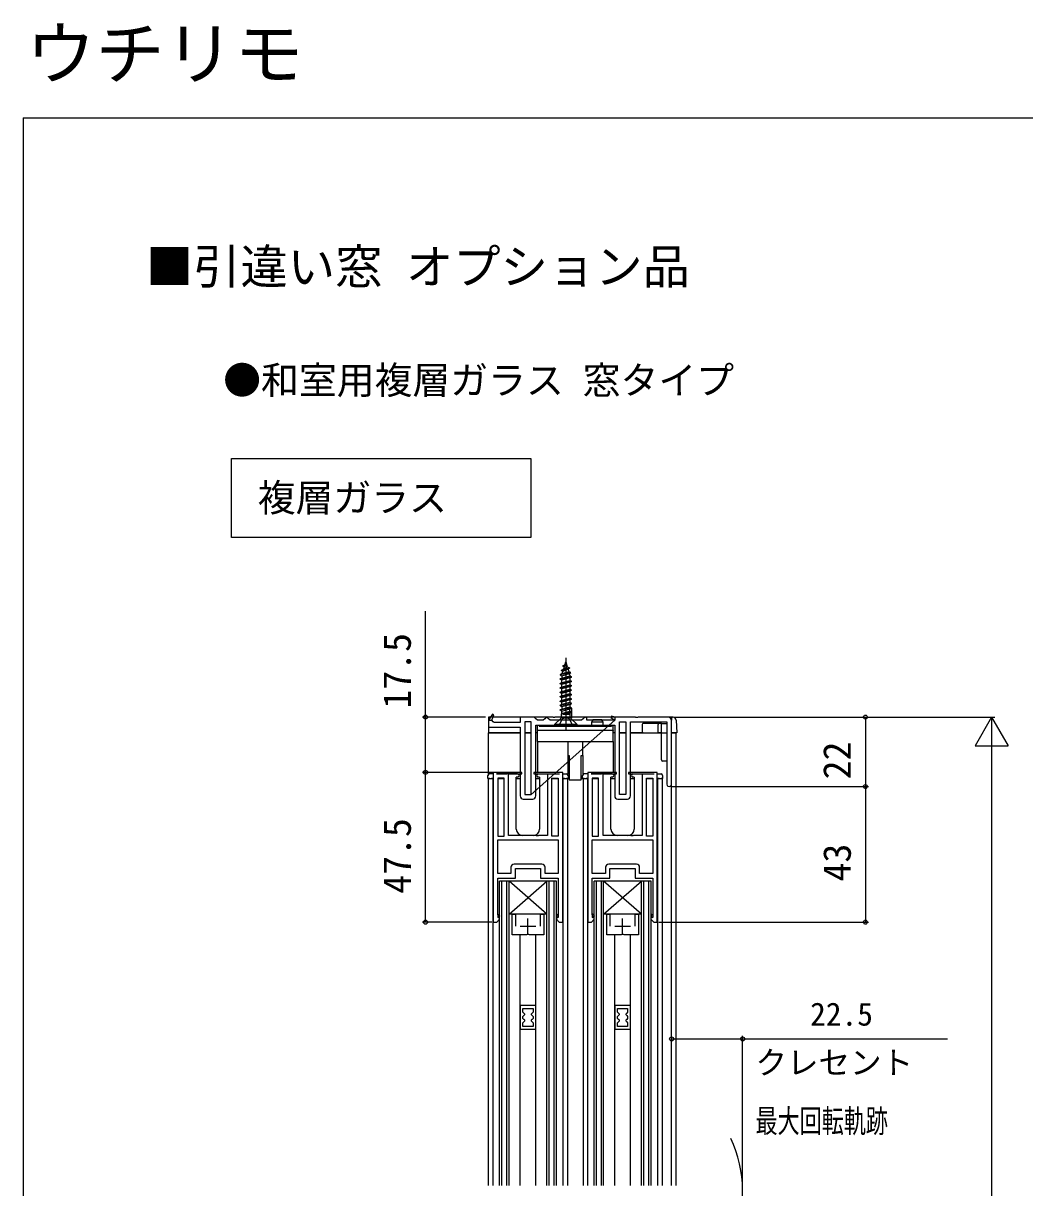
# Model space of a CAD drawing. Units: millimetres, scale not verified. Extents: x -525 to 525, y -782 to 777.
# Drawn here: x -525 to -207.5, y 408.3 to 777.5 of the extents above; entities that cross this region are included whole.
import ezdxf
from ezdxf.enums import TextEntityAlignment as Align

# ---------------------------------------------------------------- set-up
doc = ezdxf.new("R2010")
doc.units = ezdxf.units.MM
doc.header["$LTSCALE"] = 4
for name, color, linetype in [('0-1_USER1', 3, 'Continuous'), ('0-2_YKK_11', 7, 'Continuous'), ('0-3_YKK_12', 2, 'Continuous'), ('0-4_YKK_13', 4, 'Continuous'), ('0-6_YKK_D', 6, 'Continuous'), ('0-7_YKK_ZWAK', 7, 'Continuous')]:
    doc.layers.add(name, color=color, linetype=linetype)
doc.styles.add('ＭＳ ゴシック', font='')
doc.styles.get('ＭＳ ゴシック').set_extended_font_data('MS Gothic')

msp = doc.modelspace()

# ---------------------------------------------------------------- linework, layer by layer
at = {"layer": '0-1_USER1'}
msp.add_lwpolyline([(-459.029, 639.485), (-364.029, 639.485), (-364.029, 614.485), (-459.029, 614.485)], close=True, dxfattribs=at)
at = {"layer": '0-2_YKK_11'}
for p, q in [((-337.47, 557.5), (-337.47, 556.5)), ((-377.47, 556.5), (-376.464, 556.5)), ((-363.97, 533), (-337.47, 556.5)), ((-319.47, 536.25), (-319.47, 556.5)), ((-374.97, 539.5), (-371.67, 539.5)), ((-358.27, 539.5), (-354.97, 539.5)), ((-344.97, 539.5), (-341.67, 539.5)), ((-328.27, 539.5), (-324.97, 539.5)), ((-366.47, 531.5), (-363.47, 531.5)), ((-336.47, 531.5), (-333.47, 531.5)), ((-360.57, 510.9), (-369.37, 510.9)), ((-330.57, 510.9), (-339.37, 510.9)), ((-374.57, 494.859), (-374.57, 494)), ((-355.37, 494.859), (-355.37, 494)), ((-344.57, 494.859), (-344.57, 494)), ((-325.37, 494.859), (-325.37, 494)), ((-367.47, 491.2), (-362.47, 491.2)), ((-364.97, 488.7), (-364.97, 493.7)), ((-337.467, 491.2), (-332.467, 491.2)), ((-334.967, 488.7), (-334.967, 493.7))]:
    msp.add_line(p, q, dxfattribs=at)
for points in [[(-337.47, 557.5), (-338.488, 557.801), (-338.697, 557.369), (-337.47, 556.5), (-346.27, 556.5), (-346.27, 557.5), (-346.97, 557.5), (-347.47, 557), (-347.97, 556.5), (-357.97, 556.5), (-358.47, 557), (-358.97, 557.5), (-359.17, 557.5), (-359.67, 557), (-360.17, 556.5), (-361.97, 556.5), (-362.47, 557), (-362.97, 557.5), (-367.47, 557.5), (-367.47, 555.8), (-375.67, 555.8), (-375.967, 556.062), (-376.464, 556.5), (-376.47, 556.5), (-375.78, 558.177), (-376.216, 558.407), (-377.47, 556.5), (-377.47, 554.3), (-367.47, 554.3), (-367.47, 532.5)], [(-320.47, 557.5), (-330.012, 557.5), (-330.195, 557.38), (-330.745, 557.38), (-330.928, 557.5), (-337.47, 557.5)], [(-362.47, 532.5), (-362.47, 555), (-337.47, 555), (-337.47, 532.5)], [(-332.47, 532.5), (-332.47, 556), (-320.97, 556), (-320.97, 536.25)], [(-374.57, 518.6), (-355.37, 518.6), (-355.37, 507.9), (-359.57, 507.9), (-359.57, 509.9)], [(-370.37, 509.9), (-370.37, 507.9), (-374.57, 507.9), (-374.57, 518.6)], [(-344.57, 518.6), (-325.37, 518.6), (-325.37, 507.9), (-329.57, 507.9), (-329.57, 509.9)], [(-340.37, 509.9), (-340.37, 507.9), (-344.57, 507.9), (-344.57, 518.6)], [(-360.97, 491.2), (-360.97, 495), (-359.97, 495), (-359.97, 488.5), (-364.512, 488.5), (-364.695, 488.62), (-365.245, 488.62), (-365.428, 488.5), (-369.97, 488.5), (-369.97, 495), (-368.97, 495), (-368.97, 491.2)], [(-330.967, 491.2), (-330.967, 495), (-329.967, 495), (-329.967, 488.5), (-334.508, 488.5), (-334.692, 488.62), (-335.242, 488.62), (-335.425, 488.5), (-339.967, 488.5), (-339.967, 495), (-338.967, 495), (-338.967, 491.2)]]:
    msp.add_lwpolyline(points, dxfattribs=at)
for points in [[(-363.97, 533), (-363.97, 556), (-365.97, 556), (-365.97, 533)], [(-335.97, 533), (-335.97, 556), (-333.97, 556), (-333.97, 533)], [(-375.97, 540), (-375.97, 492.5), (-374.87, 492.5), (-373.97, 493.4), (-373.97, 494), (-374.57, 494), (-373.917, 494.465), (-374.323, 495.035), (-374.57, 494.859), (-374.57, 506.5), (-368.97, 506.5), (-368.97, 509.5), (-360.97, 509.5), (-360.97, 506.5), (-355.37, 506.5), (-355.37, 494.859), (-355.617, 495.035), (-356.023, 494.465), (-355.37, 494), (-355.97, 494), (-355.97, 493.4), (-355.07, 492.5), (-353.97, 492.5), (-353.97, 540), (-354.97, 540), (-363.07, 540), (-363.07, 539.5), (-358.77, 539.5), (-358.77, 520), (-361.512, 520), (-361.695, 519.88), (-362.245, 519.88), (-362.429, 520), (-371.17, 520), (-371.17, 539.5), (-366.87, 539.5), (-366.87, 540), (-374.97, 540)], [(-345.97, 540), (-345.97, 492.5), (-344.87, 492.5), (-343.97, 493.4), (-343.97, 494), (-344.57, 494), (-343.917, 494.465), (-344.323, 495.035), (-344.57, 494.859), (-344.57, 506.5), (-338.97, 506.5), (-338.97, 509.5), (-330.97, 509.5), (-330.97, 506.5), (-325.37, 506.5), (-325.37, 494.859), (-325.617, 495.035), (-326.023, 494.465), (-325.37, 494), (-325.97, 494), (-325.97, 493.4), (-325.07, 492.5), (-323.97, 492.5), (-323.97, 540), (-324.97, 540), (-333.07, 540), (-333.07, 539.5), (-328.77, 539.5), (-328.77, 520), (-331.512, 520), (-331.695, 519.88), (-332.245, 519.88), (-332.429, 520), (-341.17, 520), (-341.17, 539.5), (-336.87, 539.5), (-336.87, 540), (-344.97, 540)], [(-372.57, 519.8), (-372.57, 538.1), (-374.57, 538.1), (-374.57, 519.8)], [(-355.37, 538.1), (-355.37, 519.8), (-357.37, 519.8), (-357.37, 538.1)], [(-342.57, 519.8), (-342.57, 538.1), (-344.57, 538.1), (-344.57, 519.8)], [(-325.37, 538.1), (-325.37, 519.8), (-327.37, 519.8), (-327.37, 538.1)], [(-367.47, 466.033), (-367.47, 458.533), (-362.47, 458.533), (-362.47, 466.033)], [(-366.57, 465.133), (-363.37, 465.133), (-363.37, 463.983), (-363.67, 463.683), (-363.97, 463.383), (-363.97, 463.183), (-363.67, 462.883), (-363.37, 462.583), (-363.37, 461.983), (-363.67, 461.683), (-363.97, 461.383), (-363.97, 461.183), (-363.67, 460.883), (-363.37, 460.583), (-363.37, 459.433), (-366.57, 459.433), (-366.57, 460.583), (-366.27, 460.883), (-365.97, 461.183), (-365.97, 461.383), (-366.27, 461.683), (-366.57, 461.983), (-366.57, 462.583), (-366.27, 462.883), (-365.97, 463.183), (-365.97, 463.383), (-366.27, 463.683), (-366.57, 463.983)], [(-337.466, 466.033), (-337.466, 458.533), (-332.466, 458.533), (-332.466, 466.033)], [(-336.566, 465.133), (-333.366, 465.133), (-333.366, 463.983), (-333.666, 463.683), (-333.966, 463.383), (-333.966, 463.183), (-333.666, 462.883), (-333.366, 462.583), (-333.366, 461.983), (-333.666, 461.683), (-333.966, 461.383), (-333.966, 461.183), (-333.666, 460.883), (-333.366, 460.583), (-333.366, 459.433), (-336.566, 459.433), (-336.566, 460.583), (-336.266, 460.883), (-335.966, 461.183), (-335.966, 461.383), (-336.266, 461.683), (-336.566, 461.983), (-336.566, 462.583), (-336.266, 462.883), (-335.966, 463.183), (-335.966, 463.383), (-336.266, 463.683), (-336.566, 463.983)]]:
    msp.add_lwpolyline(points, close=True, dxfattribs=at)
for centre, radius, start, end in [((-320.47, 556.5), 1, 0.00001, 89.99999), ((-320.22, 536.25), 0.75, 179.99999, 0.00001), ((-366.47, 532.5), 1, 180.00001, 269.99999), ((-363.47, 532.5), 1, 270.00001, 359.99999), ((-336.47, 532.5), 1, 180.00001, 269.99999), ((-333.47, 532.5), 1, 270.00001, 359.99999), ((-369.37, 509.9), 1, 90.00001, 179.99999), ((-360.57, 509.9), 1, 0.00001, 89.99999), ((-339.37, 509.9), 1, 90.00001, 179.99999), ((-330.57, 509.9), 1, 0.00001, 89.99999)]:
    msp.add_arc(centre, radius, start, end, dxfattribs=at)
at = {"layer": '0-3_YKK_12'}
for p, q in [((-377.47, 539.4), (-377.47, 552.5)), ((-377.47, 552.5), (-367.47, 552.5)), ((-365.97, 552.5), (-363.97, 552.5)), ((-335.97, 552.5), (-333.97, 552.5)), ((-332.47, 552.5), (-320.97, 552.5)), ((-319.47, 552.5), (-317.97, 552.5)), ((-319.47, 409), (-319.47, 552.5)), ((-317.97, 409), (-317.97, 552.5)), ((-353.87, 539.511), (-353.87, 539.5)), ((-346.056, 539.508), (-346.056, 539.5)), ((-377.67, 538), (-375.97, 538)), ((-377.47, 409), (-377.47, 538)), ((-376.07, 538), (-376.07, 409)), ((-374.37, 538), (-372.77, 538)), ((-368.67, 538), (-367.47, 538)), ((-362.47, 538), (-361.27, 538)), ((-357.17, 538), (-355.57, 538)), ((-353.97, 538), (-351.87, 538)), ((-353.87, 538), (-353.87, 409)), ((-352.47, 538), (-352.47, 409)), ((-348.07, 538), (-345.97, 538)), ((-347.456, 538), (-347.456, 409)), ((-346.056, 538), (-346.056, 409)), ((-344.37, 538), (-342.77, 538)), ((-338.67, 538), (-337.47, 538)), ((-332.47, 538), (-331.27, 538)), ((-327.17, 538), (-325.57, 538)), ((-323.97, 538), (-322.456, 538)), ((-323.87, 538), (-323.87, 409)), ((-322.456, 538), (-322.456, 409)), ((-373.978, 409), (-373.978, 505.5)), ((-355.961, 505.5), (-373.978, 505.5)), ((-373.278, 409), (-373.278, 505.5)), ((-371.678, 409), (-371.678, 505.5)), ((-358.961, 495), (-370.978, 505.5)), ((-370.978, 495), (-358.961, 505.5)), ((-370.978, 409), (-370.978, 505.5)), ((-358.961, 409), (-358.961, 505.5)), ((-358.261, 409), (-358.261, 505.5)), ((-356.661, 409), (-356.661, 505.5)), ((-355.961, 409), (-355.961, 505.5)), ((-325.958, 505.5), (-343.975, 505.5)), ((-343.975, 409), (-343.975, 505.5)), ((-343.275, 409), (-343.275, 505.5)), ((-341.675, 409), (-341.675, 505.5)), ((-328.958, 495), (-340.975, 505.5)), ((-340.975, 409), (-340.975, 505.5)), ((-328.958, 409), (-328.958, 505.5)), ((-328.258, 409), (-328.258, 505.5)), ((-326.658, 409), (-326.658, 505.5)), ((-325.958, 409), (-325.958, 505.5)), ((-358.961, 495), (-370.978, 495)), ((-367.47, 409), (-367.47, 488.5)), ((-362.47, 409), (-362.47, 488.5)), ((-337.466, 409), (-337.466, 488.5)), ((-332.466, 409), (-332.466, 488.5))]:
    msp.add_line(p, q, dxfattribs=at)
msp.add_lwpolyline([(-328.958, 495), (-340.975, 495), (-328.958, 505.5)], dxfattribs=at)
msp.add_arc((-334.918, 407.5), 37.999, 334.33293, 25.66707, dxfattribs=at)
at = {"layer": '0-4_YKK_13'}
for p, q in [((-352.97, 576.347), (-352.97, 553.212)), ((-354.386, 572.4), (-351.767, 573.1)), ((-354.386, 572.3), (-351.767, 573)), ((-353.876, 572.035), (-352.277, 572.735)), ((-353.647, 572.785), (-352.507, 573.485)), ((-354.72, 571), (-351.339, 571.7)), ((-351.339, 571.6), (-354.72, 570.9)), ((-354.21, 570.635), (-351.849, 571.335)), ((-351.73, 570.825), (-351.73, 570.565)), ((-351.73, 569.935), (-351.73, 569.165)), ((-351.73, 568.535), (-351.73, 567.765)), ((-351.22, 570.2), (-351.22, 570.3)), ((-351.22, 568.8), (-351.22, 568.9)), ((-351.73, 567.135), (-351.73, 566.365)), ((-351.73, 565.735), (-351.73, 564.965)), ((-351.22, 567.4), (-351.22, 567.5)), ((-351.22, 566), (-351.22, 566.1)), ((-351.73, 564.335), (-351.73, 563.565)), ((-351.73, 562.935), (-351.73, 562.165)), ((-351.73, 561.535), (-351.73, 560.765)), ((-351.22, 564.6), (-351.22, 564.7)), ((-351.22, 563.2), (-351.22, 563.3)), ((-351.22, 561.8), (-351.22, 561.9)), ((-377.47, 557.5), (-377.47, 552.5)), ((-356.97, 557.5), (-377.47, 557.5)), ((-356.97, 557.5), (-356.47, 557.5)), ((-346.77, 557.5), (-356.47, 557.5)), ((-354.37, 558.582), (-351.256, 559.119)), ((-354.21, 559.435), (-351.73, 560.135)), ((-354.21, 558.665), (-351.73, 559.365)), ((-353.092, 558.35), (-351.73, 558.735)), ((-351.22, 560.4), (-351.22, 560.5)), ((-351.22, 560.294), (-351.22, 557.165)), ((-346.77, 557.5), (-346.27, 557.5)), ((-330.97, 557.5), (-346.27, 557.5)), ((-319.016, 557.5), (-329.97, 557.5)), ((-361.47, 554.8), (-361.97, 554.8)), ((-360.97, 555), (-360.97, 554.6)), ((-360.97, 555), (-338.97, 555)), ((-360.97, 554.6), (-338.97, 554.6)), ((-354.604, 557.116), (-356.47, 555.25)), ((-351.57, 557.35), (-354.37, 557.35)), ((-349.47, 555.25), (-351.336, 557.116)), ((-344.32, 556.8), (-344.82, 555.934)), ((-344.82, 555.934), (-344.82, 555)), ((-341.12, 555.934), (-344.82, 555.934)), ((-344.32, 556.8), (-341.62, 556.8)), ((-341.12, 555.934), (-341.62, 556.8)), ((-341.12, 555), (-341.12, 555.934)), ((-338.97, 555), (-338.97, 554.6)), ((-338.47, 554.8), (-338.47, 554.6)), ((-337.97, 554.8), (-338.47, 554.8)), ((-337.97, 553.3), (-337.97, 554.8)), ((-322.67, 555.5), (-328.55, 555.5)), ((-323.67, 552.5), (-323.67, 555.2)), ((-322.17, 555.5), (-320.97, 555.5)), ((-319.47, 556.998), (-319.47, 556.5)), ((-367.47, 552.5), (-377.47, 552.5)), ((-363.97, 552.5), (-365.97, 552.5)), ((-361.97, 552.5), (-362.47, 552.5)), ((-361.97, 553.054), (-361.97, 553.3)), ((-361.97, 549.8), (-361.97, 553.054)), ((-337.97, 553.3), (-337.97, 553.054)), ((-337.97, 549.8), (-337.97, 553.054)), ((-337.47, 552.5), (-337.97, 552.5)), ((-333.97, 552.5), (-335.97, 552.5)), ((-329.07, 552.5), (-332.47, 552.5)), ((-328.47, 552.5), (-328.77, 552.5)), ((-328.47, 552.5), (-323.67, 552.5)), ((-322.67, 552.5), (-323.67, 552.5)), ((-318.97, 552.5), (-319.47, 552.5)), ((-318.269, 552.5), (-318.97, 552.5)), ((-361.97, 549.8), (-352.27, 549.8)), ((-361.97, 549.8), (-361.97, 540)), ((-352.27, 549.8), (-347.67, 549.8)), ((-352.27, 545.3), (-352.27, 549.8)), ((-347.67, 549.8), (-337.97, 549.8)), ((-347.67, 549.8), (-347.67, 545.3)), ((-337.97, 549.8), (-337.97, 540)), ((-352.27, 545.3), (-351.87, 545.3)), ((-351.87, 545.3), (-351.87, 537.6)), ((-348.07, 545.3), (-347.67, 545.3)), ((-348.07, 537.6), (-348.07, 545.3)), ((-320.97, 543.5), (-322.17, 543.5)), ((-377.67, 538), (-377.67, 539)), ((-375.97, 539.5), (-377.17, 539.5)), ((-368.245, 539.5), (-374.97, 539.5)), ((-361.695, 539.5), (-354.97, 539.5)), ((-353.97, 539.5), (-352.77, 539.5)), ((-347.67, 538), (-347.67, 539)), ((-345.97, 539.5), (-347.17, 539.5)), ((-338.245, 539.5), (-344.97, 539.5)), ((-331.695, 539.5), (-324.97, 539.5)), ((-323.97, 539.5), (-322.77, 539.5)), ((-377.17, 538), (-377.67, 538)), ((-377.17, 538), (-376.57, 538)), ((-375.97, 538), (-376.57, 538)), ((-368.245, 538.5), (-368.67, 538.5)), ((-368.67, 522), (-368.67, 538.5)), ((-361.27, 538.5), (-361.695, 538.5)), ((-361.27, 538.5), (-361.27, 522)), ((-353.37, 538), (-353.97, 538)), ((-353.37, 538), (-352.77, 538)), ((-351.87, 537.6), (-348.07, 537.6)), ((-347.17, 538), (-347.67, 538)), ((-347.17, 538), (-346.57, 538)), ((-345.97, 538), (-346.57, 538)), ((-338.245, 538.5), (-338.67, 538.5)), ((-338.67, 522), (-338.67, 538.5)), ((-331.27, 538.5), (-331.695, 538.5)), ((-331.27, 538.5), (-331.27, 522)), ((-323.37, 538), (-323.97, 538)), ((-323.37, 538), (-322.77, 538)), ((-363.27, 520), (-366.67, 520)), ((-333.27, 520), (-336.67, 520))]:
    msp.add_line(p, q, dxfattribs=at)
for points in [[(-354.102, 571.296), (-353.876, 572.035), (-354.386, 572.3), (-354.386, 572.4), (-353.647, 572.785), (-352.97, 575), (-352.507, 573.485), (-351.767, 573.1), (-351.767, 573), (-352.277, 572.735), (-352.017, 571.884), (-354.21, 571.265), (-354.72, 571), (-354.72, 570.9), (-354.21, 570.635), (-354.21, 569.865)], [(-353.448, 573.435), (-353.958, 573.7), (-353.958, 573.8), (-353.219, 574.185)], [(-354.21, 568.465), (-354.21, 569.235), (-354.72, 569.5), (-354.72, 569.6), (-354.21, 569.865), (-351.73, 570.565), (-351.22, 570.3), (-354.72, 569.6)], [(-354.72, 569.5), (-351.22, 570.2), (-351.73, 569.935), (-354.21, 569.235)], [(-354.21, 567.065), (-354.21, 567.835), (-354.72, 568.1), (-354.72, 568.2), (-354.21, 568.465), (-351.73, 569.165), (-351.22, 568.9), (-354.72, 568.2)], [(-354.72, 568.1), (-351.22, 568.8), (-351.73, 568.535), (-354.21, 567.835)], [(-351.765, 571.058), (-351.849, 571.335), (-351.339, 571.6), (-351.339, 571.7), (-352.017, 571.884)], [(-354.21, 565.665), (-354.21, 566.435), (-354.72, 566.7), (-354.72, 566.8), (-354.21, 567.065), (-351.73, 567.765), (-351.22, 567.5), (-354.72, 566.8)], [(-354.72, 566.7), (-351.22, 567.4), (-351.73, 567.135), (-354.21, 566.435)], [(-354.21, 564.265), (-354.21, 565.035), (-354.72, 565.3), (-354.72, 565.4), (-354.21, 565.665), (-351.73, 566.365), (-351.22, 566.1), (-354.72, 565.4)], [(-354.72, 565.3), (-351.22, 566), (-351.73, 565.735), (-354.21, 565.035)], [(-354.21, 562.865), (-354.21, 563.635), (-354.72, 563.9), (-354.72, 564), (-354.21, 564.265), (-351.73, 564.965), (-351.22, 564.7), (-354.72, 564)], [(-354.72, 563.9), (-351.22, 564.6), (-351.73, 564.335), (-354.21, 563.635)], [(-354.21, 561.465), (-354.21, 562.235), (-354.72, 562.5), (-354.72, 562.6), (-354.21, 562.865), (-351.73, 563.565), (-351.22, 563.3), (-354.72, 562.6)], [(-354.72, 562.5), (-351.22, 563.2), (-351.73, 562.935), (-354.21, 562.235)], [(-354.21, 560.835), (-351.73, 561.535), (-351.22, 561.8), (-354.72, 561.1), (-354.72, 561.2), (-351.22, 561.9), (-351.73, 562.165), (-354.21, 561.465), (-354.72, 561.2)], [(-354.72, 561.1), (-354.21, 560.835), (-354.21, 560.065)], [(-354.37, 557.681), (-354.37, 558.582), (-354.21, 558.665), (-354.21, 559.435), (-354.72, 559.7), (-354.72, 559.8), (-354.21, 560.065), (-351.73, 560.765), (-351.22, 560.5), (-354.72, 559.8)], [(-351.324, 558.946), (-351.256, 559.119), (-351.73, 559.365), (-351.73, 560.135), (-351.22, 560.4), (-354.72, 559.7)], [(-351.57, 557.681), (-351.57, 558.258), (-351.73, 558.35), (-353.91, 558.35), (-351.324, 558.946), (-351.73, 558.735), (-351.73, 558.35)], [(-337.97, 553.3), (-361.97, 553.3), (-361.97, 554.8)], [(-361.47, 554.8), (-361.47, 554.6), (-338.47, 554.6)], [(-350.87, 555), (-351.825, 556.915), (-352.97, 557.201), (-354.115, 556.915), (-355.07, 555)], [(-328.77, 555.2), (-328.77, 552.5), (-329.07, 552.5)], [(-322.67, 544), (-322.67, 555.5), (-322.17, 555.5)], [(-318.018, 556.561), (-317.77, 552.5), (-318.269, 552.5)], [(-352.27, 545.3), (-352.37, 545.3), (-352.37, 539.299)], [(-347.67, 545.3), (-347.57, 545.3), (-347.57, 539.3)], [(-352.27, 539), (-352.27, 538), (-352.77, 538)], [(-322.27, 539), (-322.27, 538), (-322.77, 538)]]:
    msp.add_lwpolyline(points, dxfattribs=at)
msp.add_lwpolyline([(-349.47, 555.25), (-349.47, 555), (-356.47, 555), (-356.47, 555.25)], close=True, dxfattribs=at)
for centre, radius, start, end in [((-352.53, 570.825), 0.8, 359.99998, 16.99998), ((-355.17, 557.681), 0.8, 314.99999, 359.99998), ((-350.77, 557.681), 0.8, 180, 224.99999), ((-318.97, 556.998), 0.5, 84.66158, 180), ((-319.016, 556.5), 1, 84.66158, 90), ((-319.016, 556.5), 1, 3.5, 84.66158), ((-328.47, 555.2), 0.3, 90, 180), ((-323.37, 555.2), 0.3, 90, 180), ((-322.17, 544), 0.5, 180, 270), ((-377.17, 539), 0.5, 90, 180), ((-368.245, 539), 0.5, 0, 90), ((-368.245, 539), 0.5, 270, 0), ((-361.695, 539), 0.5, 90, 180), ((-361.695, 539), 0.5, 180, 270), ((-352.77, 539), 0.5, 0, 90), ((-347.17, 539), 0.5, 90, 180), ((-338.245, 539), 0.5, 0, 90), ((-338.245, 539), 0.5, 270, 0), ((-331.695, 539), 0.5, 90, 180), ((-331.695, 539), 0.5, 180, 270), ((-322.77, 539), 0.5, 0, 90), ((-366.67, 522), 2, 180, 270), ((-363.27, 522), 2, 270, 0), ((-336.67, 522), 2, 180, 270), ((-333.27, 522), 2, 270, 0)]:
    msp.add_arc(centre, radius, start, end, dxfattribs=at)
at = {"layer": '0-6_YKK_D'}
for p, q in [((-378.47, 557.5), (-398.47, 557.5)), ((-318.47, 557.5), (-216.97, 557.5)), ((-318.016, 557.5), (-256.97, 557.5)), ((-257.97, 557.5), (-257.97, 535.5)), ((-217.97, 557.5), (-223.22, 548.407)), ((-217.97, 557.5), (-212.72, 548.407)), ((-217.97, 557.5), (-217.97, 539.313)), ((-223.22, 548.407), (-212.72, 548.407)), ((-217.97, 547), (-217.97, 268.004)), ((-375.97, 540), (-398.47, 540)), ((-375.97, 540), (-398.47, 540)), ((-397.47, 492.5), (-397.47, 540)), ((-319.22, 535.5), (-256.97, 535.5)), ((-319.22, 535.5), (-256.97, 535.5)), ((-257.97, 535.5), (-257.97, 492.5)), ((-376.47, 492.5), (-398.47, 492.5)), ((-323.454, 492.5), (-256.97, 492.5)), ((-296.919, 408.5), (-296.919, 456.496))]:
    msp.add_line(p, q, dxfattribs=at)
for points in [[(-397.47, 540), (-397.47, 557.5), (-397.47, 591.05)], [(-319.419, 455.496), (-296.919, 455.496), (-231.912, 455.496)]]:
    msp.add_lwpolyline(points, dxfattribs=at)
for centre in [(-397.47, 557.5), (-257.97, 557.5), (-397.47, 540), (-397.47, 540), (-257.97, 535.5), (-257.97, 535.5), (-397.47, 492.5), (-257.97, 492.5), (-319.419, 455.496), (-296.919, 455.496)]:
    msp.add_circle(centre, 0.637, dxfattribs=at)
at = {"layer": '0-7_YKK_ZWAK'}
for q in [(-525, -782.5), (525, 747.5)]:
    msp.add_line((-525, 747.5), q, dxfattribs=at)

# ---------------------------------------------------------------- texts
at = {"layer": '0-1_USER1', "style": 'ＭＳ ゴシック'}
for s, height, p in [('ウチリモ', 16.13, (-524.125, 755)), ('■引違い窓 オプション品', 11, (-486.153, 691.545)), ('●和室用複層ガラス 窓タイプ', 8.798, (-461.616, 657.273)), ('複層ガラス', 8.798, (-450.67, 620.023))]:
    msp.add_text(s, height=height, dxfattribs=at).set_placement(p, align=Align.BOTTOM_LEFT)
at = {"layer": '0-6_YKK_D', "style": 'ＭＳ ゴシック'}
for s, p in [('17.5', (-399.47, 560.209)), ('22', (-259.97, 537.773)), ('47.5', (-399.47, 501.523)), ('43', (-259.97, 505.409))]:
    msp.add_text(s, height=8.798, rotation=90, dxfattribs=at).set_placement(p, align=Align.BOTTOM_LEFT)
for s, p in [('22.5', (-275.527, 457.496)), ('クレセント', (-292.857, 442.132))]:
    msp.add_text(s, height=7.331, dxfattribs=at).set_placement(p, align=Align.BOTTOM_LEFT)
at = {"layer": '0-6_YKK_D', "style": 'ＭＳ ゴシック', "width": 0.7}
msp.add_text('最大回転軌跡', height=7.331, dxfattribs=at).set_placement((-292.833, 423.59), align=Align.BOTTOM_LEFT)

doc.saveas('drawing.dxf')
